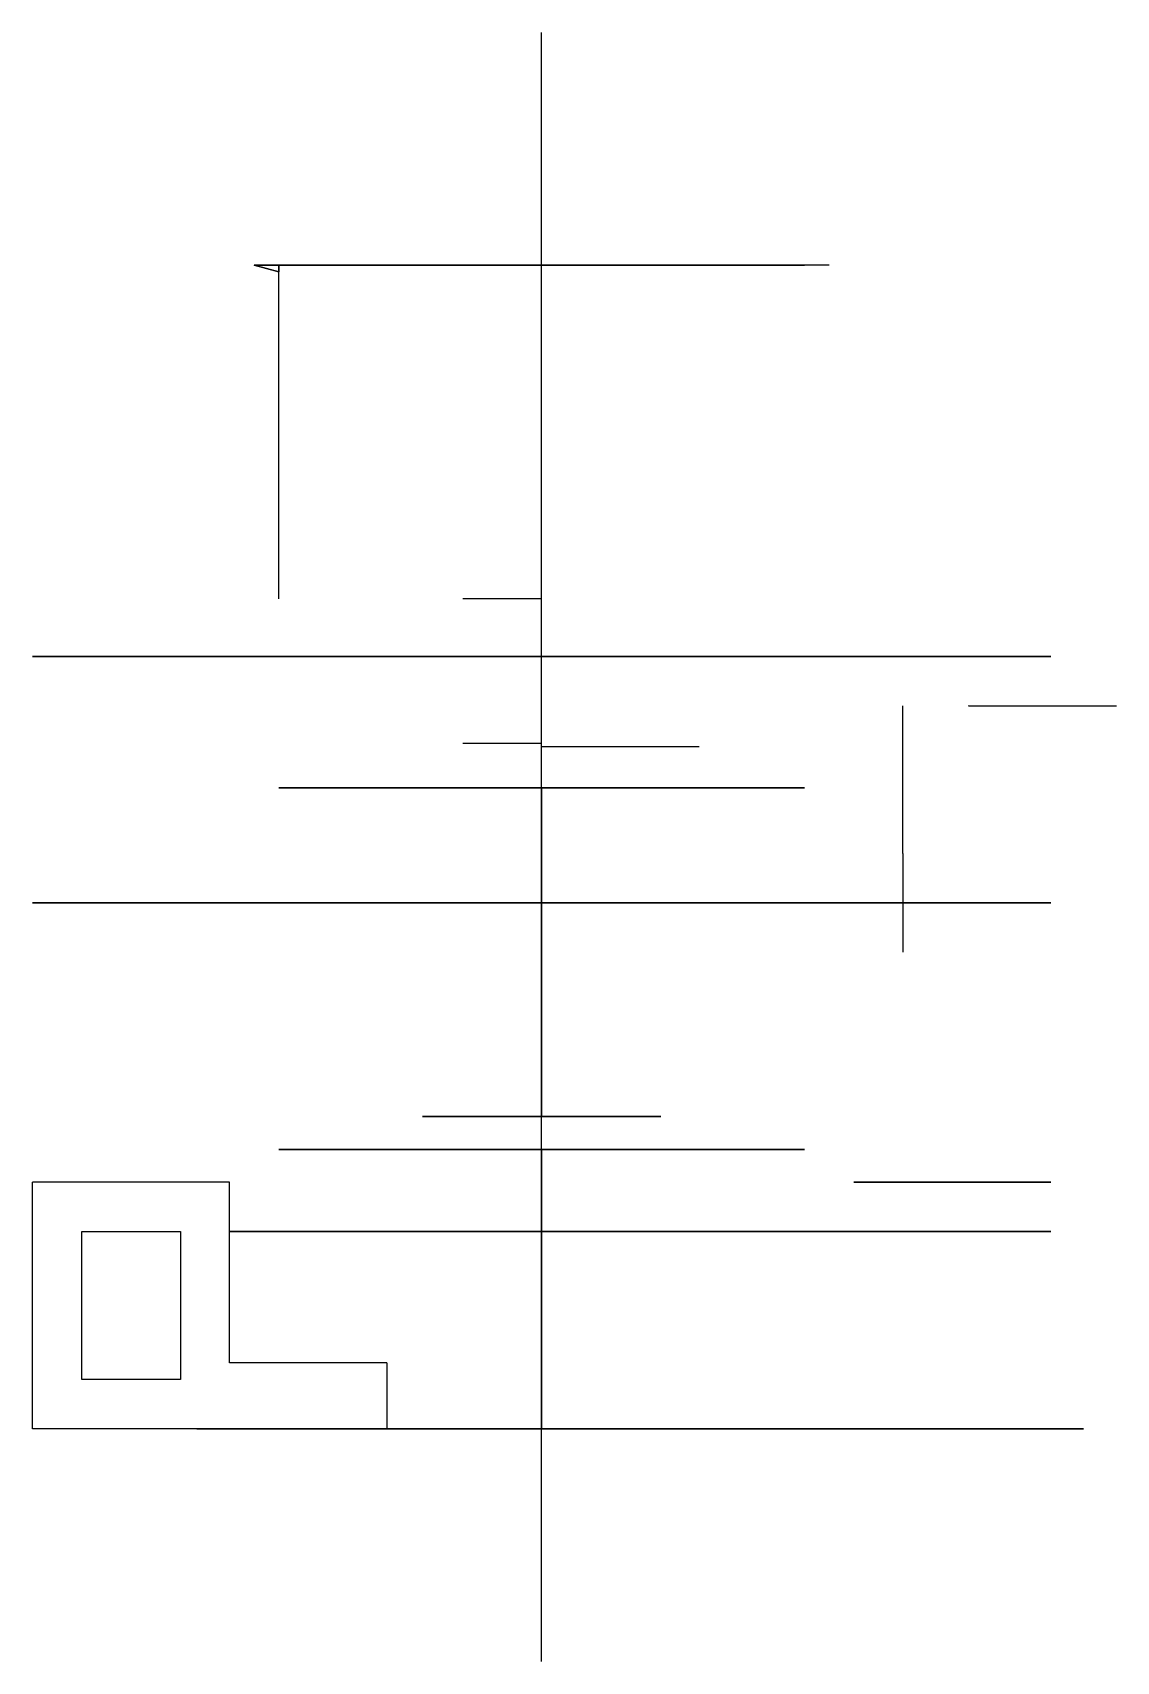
# Model space of a CAD drawing. Header units: millimetres. Extents: x -31 to 35, y -14.2 to 85.
import ezdxf

# ---------------------------------------------------------------- set-up
doc = ezdxf.new("R2010")
doc.units = ezdxf.units.MM

msp = doc.modelspace()

# ---------------------------------------------------------------- linework, layer by layer
for p, q in [((0, -14.16), (0, 84.96)), ((-17.5, 70.8), (-16, 70.398)), ((-16, 70.398), (-17.5, 70.8)), ((-16, 70.8), (-17.5, 70.8)), ((-17.5, 70.8), (-16, 70.8)), ((17.5, 70.8), (-17.5, 70.8)), ((-16, 70.8), (-17.5, 70.8)), ((-16, 70.8), (16, 70.8)), ((-16, 50.5), (-16, 70.8)), ((-16, 70.8), (-16, 70.398)), ((0, 50.5, 11.085), (-4.8, 50.5, 13.856)), ((0, -8.3), (0, 49.8)), ((-31, 47, -11.5), (-17.571, 47, -11.5)), ((-17.571, 47, 11.5), (-31, 47, 11.5)), ((-31, 47, 16.5), (-12.99, 47, 16.5)), ((-12.99, 47, -16.5), (-31, 47, -16.5)), ((-31, 47, -16.5), (-31, 47, -11.5)), ((-31, 47, 11.5), (-31, 47, 16.5)), ((-20, 47, -11.5), (-17.57, 47, -11.5)), ((-19, 47, -11.5), (-19, 47, -16.5)), ((-19, 47, 16.5), (-19, 47, 11.5)), ((-19, 47, 11.5), (-19, 47, 16.5)), ((-19, 47, 16.5), (-12.99, 47, 16.5)), ((-19, 47, 11.5), (-17.571, 47, 11.5)), ((-17.543, 47, -11.509), (-19, 47, -11.5)), ((-19, 47, -11.5), (-19, 47, -16.5)), ((-19, 47, -16.5), (-12.99, 47, -16.5)), ((-19, 47, -11.5), (-19, 47, -16.5)), ((-17.5, 47), (-18.5, 47)), ((-17.595, 47, -5.717), (-16.643, 47, -5.408)), ((-17.571, 47, 11.5), (16.643, 47, 5.408)), ((-17, 47, -16.5), (-12.99, 47, -16.5)), ((-13.748, 47, 12.379), (-13.005, 47, 11.71)), ((17.595, 47, 5.717), (-12.99, 47, 16.5)), ((-8.75, 47, 15.155), (-9.25, 47, 16.021)), ((-8.75, 47, -15.155), (-9.25, 47, -16.021)), ((-3.846, 47, -18.096), (-3.638, 47, -17.118)), ((3.846, 47, 18.096), (3.638, 47, 17.118)), ((8.75, 47, 15.155), (9.25, 47, 16.021)), ((8.75, 47, -15.155), (9.25, 47, -16.021)), ((12.99, 47, 16.5), (31, 47, 16.5)), ((31, 47, -16.5), (12.99, 47, -16.5)), ((17, 47, -16.5), (12.99, 47, -16.5)), ((12.99, 47, -16.5), (19, 47, -16.5)), ((12.99, 47, -16.5), (19, 47, -16.5)), ((19, 47, 16.5), (12.99, 47, 16.5)), ((19, 47, 16.5), (12.99, 47, 16.5)), ((13.748, 47, -12.379), (13.005, 47, -11.71)), ((17.595, 47, 5.717), (16.643, 47, 5.408)), ((20, 47, -16.5), (17, 47, -16.5)), ((17.5, 47), (18.5, 47)), ((20, 47, 11.5), (17.57, 47, 11.5)), ((17.57, 47, 11.5), (19, 47, 11.5)), ((31, 47, 11.5), (17.571, 47, 11.5)), ((17.571, 47, -11.5), (31, 47, -11.5)), ((19, 47, -11.5), (17.571, 47, -11.5)), ((19, 47, 11.5), (19, 47, 16.5)), ((19, 47, -16.5), (19, 47, -11.5)), ((19, 47, -16.5), (19, 47, -11.5)), ((19, 47, -16.5), (19, 47, -11.5)), ((19, 47, 11.5), (19, 47, 16.5)), ((19, 47, 11.5), (19, 47, 16.5)), ((22, 47, 11.5), (22, 47, 16.5)), ((31, 47, -11.5), (31, 47, -16.5)), ((31, 47, 16.5), (31, 47, 11.5)), ((22, 44, 11.5), (22, 44, 16.5)), ((22, 35, 16.5), (22, 44, 16.5)), ((22, 35, 11.5), (22, 44, 11.5)), ((26, 44, 14.386), (26, 44, 11.5)), ((26, 44, 11.5), (35, 44, 11.5)), ((26, 44, 16.5), (35, 44, 16.5)), ((26, 44, 16.5), (26, 44, 14.614)), ((35, 44, 16.5), (35, 44, 11.5)), ((0, 41.7, 11.085), (-4.8, 41.7, 13.856)), ((9.6, 41.5), (0, 41.5)), ((0, 0, 16), (0, 39, 16)), ((0, 0, -16), (0, 39, -16)), ((0, 39, -16), (0, 39, 16)), ((0, 39, -16), (0, 39, 16)), ((0, 39, 14), (0, 19, 14)), ((0, 39, -14), (0, 19, -14)), ((0, 39, 16), (0, 39, 14)), ((0, 39, 16), (0, 38.647, 14)), ((0, 39, 14), (0, 19, 14)), ((0, 38.647, 14), (0, 39, 14)), ((0, 39, 14), (0, 19, 14)), ((22, 35, 11.5), (22, 29, 11.5)), ((22, 35, 16.5), (22, 29, 16.5)), ((22, 35, 11.5), (22, 35, 16.5)), ((22, 35, 11.5), (22, 35, 16.5)), ((-31, 32, -16.5), (-19, 32, -16.5)), ((-31, 32, -11.5), (-31, 32, -16.5)), ((-19, 32, -11.5), (-31, 32, -11.5)), ((-19, 32, -11.5), (-31, 32, -11.5)), ((-31, 32, -16.5), (-19, 32, -16.5)), ((-31, 32, -11.5), (-31, 32, -16.5)), ((-31, 32, 11.5), (-19, 32, 11.5)), ((-31, 32, 16.5), (-31, 32, 11.5)), ((-19, 32, 16.5), (-31, 32, 16.5)), ((-31, 32, -16.5), (-19, 32, -16.5)), ((-19, 32, -11.5), (-31, 32, -11.5)), ((-31, 32, -11.5), (-31, 32, -16.5)), ((-31, 32, 11.5), (-19, 32, 11.5)), ((-19, 32, 16.5), (-31, 32, 16.5)), ((-31, 32, 16.5), (-31, 32, 11.5)), ((-31, 32, -16.5), (-28, 32, -16.5)), ((-28, 32, -11.5), (-31, 32, -11.5)), ((-31, 32, -11.5), (-31, 32, -16.5)), ((-31, 32, 11.5), (-28, 32, 11.5)), ((-28, 32, 16.5), (-31, 32, 16.5)), ((-31, 32, 16.5), (-31, 32, 11.5)), ((-9.682, 32, 16.5), (-30, 32, 16.5)), ((-28, 32, -16.5), (-28, 32, -11.5)), ((-28, 32, 11.5), (-28, 32, 16.5)), ((-22, 32, 16.5), (-23, 32, 16.5)), ((-19, 32, -16.5), (-22, 32, -16.5)), ((-22, 32, -16.5), (-22, 32, -11.5)), ((-22, 32, -11.5), (-19, 32, -11.5)), ((-19, 32, 11.5), (-22, 32, 11.5)), ((-22, 32, 11.5), (-22, 32, 16.5)), ((-22, 32, 16.5), (-19, 32, 16.5)), ((-19, 32, -16.5), (-19, 32, -11.5)), ((-19, 32, -16.5), (-19, 32, -11.5)), ((-19, 32, -16.5), (-18, 32, -16.5)), ((-19, 32, -16.5), (-19, 32, -11.5)), ((-18, 32, -11.5), (-19, 32, -11.5)), ((-19, 32, 11.5), (-18, 32, 11.5)), ((-18, 32, 16.5), (-19, 32, 16.5)), ((-19, 32, 11.5), (-19, 32, 16.5)), ((-19, 32, 11.5), (-19, 32, 16.5)), ((-19, 32, -16.5), (-19, 32, -11.5)), ((-19, 32, 11.5), (-19, 32, 16.5)), ((-19, 32, 11.5), (0, 32, 21)), ((-19, 32, 16.5), (-12.99, 32, 16.5)), ((-19, 32, -11.5), (-19, 32, -16.5)), ((-19, 32, 16.5), (-19, 32, 11.5)), ((-19, 32, 11.5), (-15.124, 32, 11.5)), ((-19, 32, -11.5), (-15.124, 32, -11.5)), ((-19, 32, -16.5), (-9.421, 32, -16.5)), ((-9.682, 32, 16.5), (-18, 32, 16.5)), ((-18, 32, 11.5), (0, 32, 21)), ((-18, 32, -11.5), (-18, 32, -16.5)), ((-18, 32, 16.5), (-18, 32, 11.5)), ((-18, 32, -16.5), (-18, 32, -11.5)), ((-18, 32, -11.5), (-18, 32, -16.5)), ((-18, 32, -11.5), (-17.571, 32, -11.5)), ((-18, 32, 16.5), (-18, 32, 11.5)), ((-18, 32, 11.5), (-15.124, 32, 11.5)), ((19, 32, -16.5), (9.421, 32, -16.5)), ((9.682, 32, 16.5), (18, 32, 16.5)), ((18, 32, -16.5), (9.682, 32, -16.5)), ((9.682, 32, 16.5), (30, 32, 16.5)), ((19, 32, 16.5), (12.99, 32, 16.5)), ((18, 32, 11.5), (15.124, 32, 11.5)), ((15.124, 32, -11.5), (18, 32, -11.5)), ((15.124, 32, 11.5), (19, 32, 11.5)), ((19, 32, -11.5), (15.124, 32, -11.5)), ((15.124, 32, -11.5), (30, 32, -11.5)), ((18, 32, 11.5), (19, 32, 11.5)), ((19, 32, 16.5), (18, 32, 16.5)), ((18, 32, 11.5), (18, 32, 16.5)), ((18, 32, -11.5), (19, 32, -11.5)), ((19, 32, -16.5), (18, 32, -16.5)), ((18, 32, -16.5), (18, 32, -11.5)), ((18, 32, -16.5), (18, 32, -11.5)), ((19, 32, 11.5), (19, 32, 16.5)), ((19, 32, 16.5), (31, 32, 16.5)), ((31, 32, 11.5), (19, 32, 11.5)), ((19, 32, 11.5), (19, 32, 16.5)), ((19, 32, -11.5), (31, 32, -11.5)), ((31, 32, -16.5), (19, 32, -16.5)), ((19, 32, -16.5), (19, 32, -11.5)), ((19, 32, -11.5), (19, 32, -16.5)), ((19, 32, 11.5), (31, 32, 11.5)), ((31, 32, 16.5), (19, 32, 16.5)), ((19, 32, 16.5), (19, 32, 11.5)), ((19, 32, 16.5), (19, 32, 11.5)), ((19, 32, -16.5), (31, 32, -16.5)), ((31, 32, -11.5), (19, 32, -11.5)), ((19, 32, -11.5), (19, 32, -16.5)), ((19, 32, -16.5), (22, 32, -16.5)), ((22, 32, -11.5), (19, 32, -11.5)), ((19, 32, -11.5), (19, 32, -16.5)), ((19, 32, 11.5), (22, 32, 11.5)), ((22, 32, 16.5), (19, 32, 16.5)), ((19, 32, 16.5), (19, 32, 11.5)), ((22, 32, -16.5), (22, 32, -11.5)), ((22, 32, 11.5), (22, 32, 16.5)), ((28, 32, -11.5), (27, 32, -11.5)), ((31, 32, 11.5), (28, 32, 11.5)), ((28, 32, 11.5), (28, 32, 16.5)), ((28, 32, 16.5), (31, 32, 16.5)), ((31, 32, -16.5), (28, 32, -16.5)), ((28, 32, -16.5), (28, 32, -11.5)), ((28, 32, -11.5), (31, 32, -11.5)), ((31, 32, 16.5), (31, 32, 11.5)), ((31, 32, 11.5), (31, 32, 16.5)), ((31, 32, -11.5), (31, 32, -16.5)), ((31, 32, 11.5), (31, 32, 16.5)), ((31, 32, -16.5), (31, 32, -11.5)), ((31, 32, 16.5), (31, 32, 11.5)), ((31, 32, -11.5), (31, 32, -16.5)), ((22, 29, 16.5), (22, 29, 11.5)), ((22, 29, 11.5), (22, 29, 16.5)), ((3.85, 19), (-3.85, 19)), ((0, 17, 14), (0, 0, 14)), ((0, 17, -14), (0, 17, 14)), ((0, 17, -14), (0, 0, -14)), ((0, 17, 14), (0, 0, 14)), ((-19, 15, 16.5), (-31, 15, 16.5)), ((-31, 0, 16.5), (-31, 15, 16.5)), ((-19, 4, 16.5), (-19, 15, 16.5)), ((19, 15, 16.5), (31, 15, 16.5)), ((31, 15, 11.5), (19, 15, 11.5)), ((19, 15, 11.5), (19, 15, 16.5)), ((28, 15, 11.5), (19, 15, 11.5)), ((19, 15, 16.5), (22, 15, 16.5)), ((22, 15, 11.5), (19, 15, 11.5)), ((19, 15, 11.5), (19, 15, 16.5)), ((22, 15, 16.5), (22, 15, 11.5)), ((31, 15, 16.5), (31, 15, 11.5)), ((-28, 12, 16.5), (-22, 12, 16.5)), ((-28, 3, 16.5), (-28, 12, 16.5)), ((-22, 12, 16.5), (-22, 3, 16.5)), ((31, 12, -16.5), (9.421, 12, -16.5)), ((9.421, 12, 16.5), (31, 12, 16.5)), ((15.124, 12, -11.5), (31, 12, -11.5)), ((31, 12, 11.5), (15.124, 12, 11.5)), ((19, 12, -16.5), (19, 12, -11.5)), ((28, 12, -16.5), (19, 12, -16.5)), ((19, 12, -11.5), (22, 12, -11.5)), ((22, 12, -16.5), (19, 12, -16.5)), ((19, 12, -16.5), (19, 12, -11.5)), ((22, 12, -11.5), (22, 12, -16.5)), ((31, 12, -11.5), (31, 12, -16.5)), ((31, 12, 16.5), (31, 12, 11.5)), ((0, 8.75, 14), (0, 7.25, 14)), ((0, 7.25, 12.5), (0, 8.75, 12.5)), ((0, 8.75, 12.5), (0, 8.75, 14)), ((0, 8.75, 14), (0, 8.25, 12.5)), ((0, 7.25, 13.951), (0, 7.75, 12.5)), ((0, 7.25, 14), (0, 7.25, 12.5)), ((-9.421, 4, 16.5), (-19, 4, 16.5)), ((-9.421, 4, 16.5), (-9.421, 0, 16.5)), ((-22, 3, 16.5), (-28, 3, 16.5)), ((-9.421, 0, 16.5), (-31, 0, 16.5)), ((0, 0, 16), (0, 0.353, 14)), ((0, 0.353, 14), (0, 0, 14)), ((0, 0, 14), (0, 0, -14)), ((0, 0, -16), (0, 0, 16)), ((0, 0, 16), (0, 0, 14)), ((0, 0, -16), (0, 0, 16)), ((12.99, 0, 16.5), (12.99, 0, -16.5)), ((12.99, 0, 16.5), (33, 0, 16.5)), ((33, 0, 11.5), (12.99, 0, 11.5)), ((12.99, 0, 11.5), (12.99, 0, 16.5)), ((33, 0, -11.5), (12.99, 0, -11.5)), ((12.99, 0, -16.5), (33, 0, -16.5)), ((21, 0), (33, 0)), ((22.57, 0, -16.5), (22.57, 0, 16.5)), ((33, 0), (33, 0, 16.5)), ((33, 0), (33, 0, -16.5))]:
    msp.add_line(p, q)
at = {"extrusion": (0, 1, 0)}
for centre, radius in [((0, 0, 47), 23.5), ((0, 0, 47), 21), ((0, 0, 47), 17.5), ((0, 0, 47), 8.65), ((0, 0, 47), 3.85), ((0, 0, 39), 16), ((0, 0, 39), 14.607), ((0, 0, 19), 7.25), ((-25, 14.5, 15), 1.006), ((0, 0), 21), ((0, 0), 16), ((0, 0), 14)]:
    msp.add_circle(centre, radius, dxfattribs=at)
at = {"extrusion": (0, -1, 0)}
for centre, radius in [((-25, -14.5, -32), 1.006), ((-25, -14.5, -32), 1.006), ((0, 0, -32), 21), ((0, 0, -32), 21), ((0, 0, -32), 21), ((0, 0, -32), 21), ((0, 0, -32), 16), ((0, 0, -32), 16), ((0, 0, -32), 16), ((25, 14.5, -32), 1.006), ((25, -14.5, -32), 1.006), ((0, 0, -17), 16), ((0, 0, -17), 15.531)]:
    msp.add_circle(centre, radius, dxfattribs=at)
at = {"extrusion": (0, 1, 0)}
for centre, radius, start, end in [((0, 0, 47), 21, 326.79618, 33.20382), ((0, 0, 47), 18.5, 342, 0), ((0, 0, 47), 17.5, 0, 42), ((0, 0, 47), 17.5, 300, 342), ((0, 0, 47), 18.5, 42, 60), ((0, 0, 47), 21, 51.78679, 128.21321), ((0, 0, 47), 21, 231.78679, 308.21321), ((0, 0, 47), 18.5, 282, 300), ((0, 0, 47), 17.5, 60, 102), ((0, 0, 47), 17.5, 240, 282), ((0, 0, 47), 18.5, 102, 120), ((0, 0, 47), 17.5, 120, 162), ((0, 0, 47), 18.5, 222, 240), ((0, 0, 47), 17.5, 180, 222), ((0, 0, 47), 21, 146.79618, 213.20382), ((0, 0, 47), 18.5, 162, 180), ((0, 0, 39), 16, 240, 282)]:
    msp.add_arc(centre, radius, start, end, dxfattribs=at)
at = {"extrusion": (0, -1, 0)}
for centre, radius, start, end in [((25, 14.5, -44), 1.006, 353.48489, 6.51511), ((-9.682, -17.5, -32), 1, 75.88331, 90), ((-9.682, 17.5, -32), 1, 270, 19.87383), ((9.682, 17.5, -32), 1, 160.12617, 270), ((9.682, -17.5, -32), 1, 90, 118.95502), ((0, 0, -32), 19, 298.95502, 322.75222), ((0, 0, -32), 16, 12, 30)]:
    msp.add_arc(centre, radius, start, end, dxfattribs=at)
at = {"extrusion": (-2.46716e-16, -1, 0)}
for start, end in [(60.27567, 299.72433), (322.75222, 37.24778)]:
    msp.add_arc((0, 0, -12), 19, start, end, dxfattribs=at)
at = {"extrusion": (0, 1, 0)}
msp.add_ellipse((-17.57, 47, -12.5), major_axis=(0, 0, 1), ratio=0.189835, start_param=0.137806, end_param=1.570796, dxfattribs=at)

doc.saveas('drawing.dxf')
